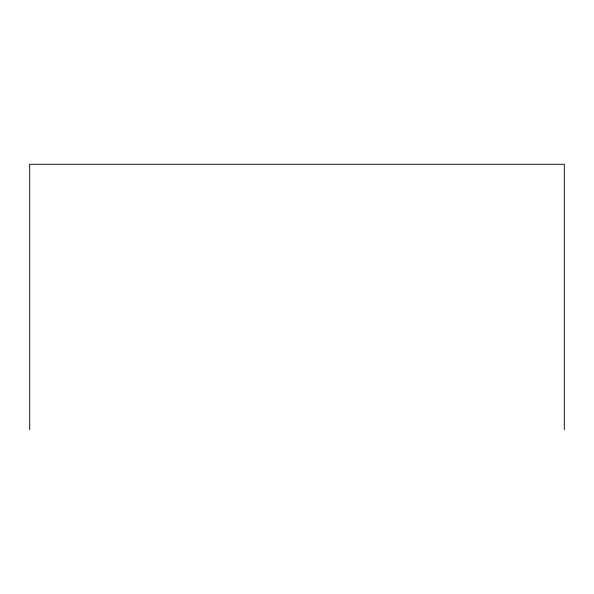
<?xml version="1.0" encoding="UTF-8"?>
<svg xmlns="http://www.w3.org/2000/svg" width="594" height="594" viewBox="0 0 594 594"><rect width="100%" height="100%" fill="white"/><g stroke="black" fill="none" stroke-linecap="round" stroke-linejoin="round"><path stroke-width="0.89" d="M564.3 429.729L564.3 164.271L29.7 164.271L29.7 429.729"/></g></svg>
